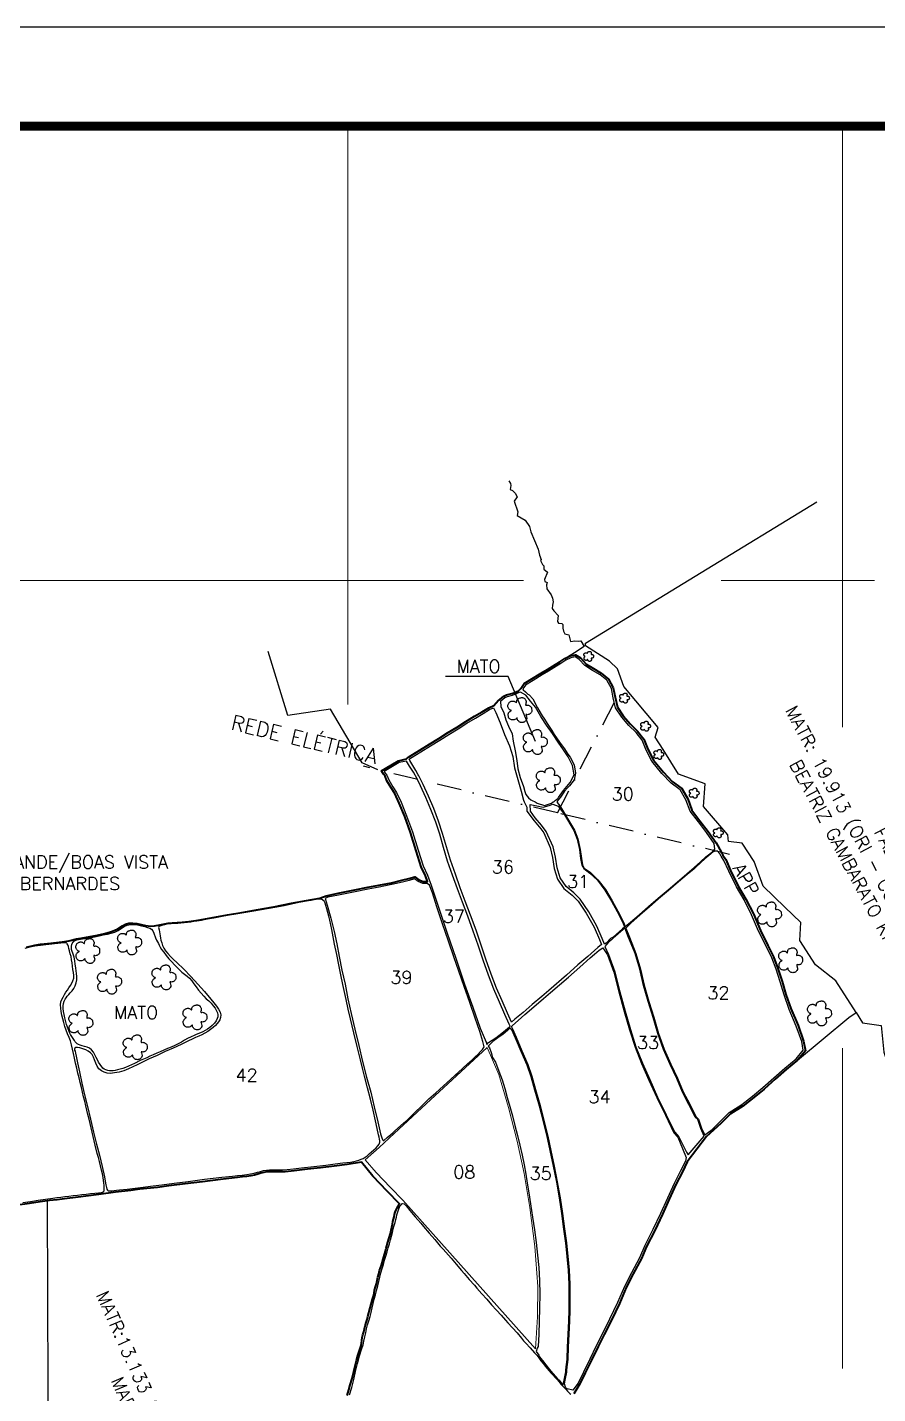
# Model space of a CAD drawing. Extents: x 732368 to 738308, y 7797517 to 7801717.
# Drawn here: x 735452 to 737171, y 7798957 to 7801717 of the extents above; entities that cross this region are included whole.
import ezdxf
from ezdxf.enums import TextEntityAlignment as Align

# ---------------------------------------------------------------- set-up
doc = ezdxf.new("R2010")
doc.units = 0
doc.header["$MEASUREMENT"] = 0
for name, pattern in [('CONTINUO', [0]), ('DASHDOT', [1, 0.5, -0.25, 0, -0.25]), ('LIN0', [0])]:
    doc.linetypes.add(name, pattern=pattern)
doc.layers.add('0114000120', color=1, linetype='Continuous', lineweight=40)
doc.layers.add('MALHA', color=253, linetype='Continuous', lineweight=13)
for name, color, linetype in [('0114000120008', 5, 'Continuous'), ('0114000120030', 5, 'Continuous'), ('0114000120031', 5, 'Continuous'), ('0114000120032', 5, 'Continuous'), ('0114000120033', 5, 'Continuous'), ('0114000120034', 5, 'Continuous'), ('0114000120035', 5, 'Continuous'), ('0114000120036', 5, 'Continuous'), ('0114000120037', 5, 'Continuous'), ('0114000120039', 5, 'Continuous'), ('0114000120041', 5, 'Continuous'), ('0114000120042', 5, 'Continuous'), ('0114000120043', 5, 'Continuous'), ('MARGEM', 7, 'CONTINUO'), ('MATO', 3, 'Continuous'), ('REDE_DE_LUZ', 6, 'DASHDOT'), ('TEXTO', 7, 'Continuous')]:
    doc.layers.add(name, color=color, linetype=linetype)
doc.styles.add('SIMPLEX', font='simplex', dxfattribs={"height": 0.2})

# ---------------------------------------------------------------- blocks, each defined once
blk = doc.blocks.new('mato')
at = {"layer": 'MATO', "color": 94, "linetype": 'CONTINUO'}
blk.add_lwpolyline([(734601.6, 7824194.7), (734600.8, 7824194.1), (734600, 7824193.3), (734599.1, 7824192.6), (734598, 7824192.3), (734596.9, 7824192.2), (734595.8, 7824192.2), (734594.9, 7824192.4), (734594.2, 7824192.7), (734593.5, 7824193.1), (734592.9, 7824193.6), (734592.3, 7824194.1), (734591.8, 7824194.7), (734591.5, 7824195.3), (734591.3, 7824195.9), (734591.2, 7824196.6), (734591, 7824197.5), (734591, 7824198.4), (734591, 7824199.3), (734591.2, 7824200), (734591.5, 7824200.5), (734591.9, 7824201), (734592.1, 7824201.5), (734592.4, 7824201.9), (734592.8, 7824202.3), (734594.2, 7824203.2), (734594.7, 7824203.6), (734594.5, 7824203.7), (734593.5, 7824204), (734593.1, 7824204.2), (734592.7, 7824204.5), (734592.3, 7824204.9), (734591.8, 7824205.6), (734591.3, 7824206.3), (734590.9, 7824207.1), (734590.7, 7824208), (734590.6, 7824208.8), (734590.7, 7824209.7), (734590.9, 7824210.7), (734591.3, 7824211.6), (734591.7, 7824212.4), (734592, 7824212.8), (734592.3, 7824213.1), (734592.7, 7824213.4), (734593.3, 7824213.8), (734593.9, 7824214.2), (734594.6, 7824214.5), (734595.3, 7824214.7), (734596, 7824214.8), (734596.6, 7824214.8), (734597.2, 7824214.8), (734597.8, 7824214.7), (734598.2, 7824214.6), (734598.7, 7824214.4), (734599.1, 7824214.3), (734599.5, 7824214), (734600, 7824213.4), (734600.5, 7824213), (734600.9, 7824212.8), (734601.1, 7824213.4), (734601.2, 7824214.2), (734601.3, 7824215.1), (734601.4, 7824215.5), (734601.5, 7824215.8), (734602, 7824216.5), (734602.3, 7824217), (734602.7, 7824217.4), (734603.2, 7824217.6), (734603.7, 7824217.8), (734604.3, 7824218), (734605.3, 7824218.4), (734605.8, 7824218.6), (734606.3, 7824218.7), (734606.9, 7824218.8), (734607.5, 7824218.8), (734608, 7824218.8), (734608.6, 7824218.7), (734609.1, 7824218.6), (734609.5, 7824218.4), (734610, 7824218.1), (734610.4, 7824217.9), (734610.7, 7824217.6), (734611, 7824217.2), (734611.3, 7824216.8), (734611.7, 7824216.3), (734611.9, 7824215.7), (734612.2, 7824215.1), (734612.4, 7824214.6), (734612.5, 7824214), (734612.5, 7824213.3), (734612.2, 7824212.1), (734611.9, 7824210.9), (734611.7, 7824210), (734612.4, 7824209.8), (734613.2, 7824209.9), (734614.1, 7824210), (734614.7, 7824209.9), (734615.4, 7824209.8), (734616, 7824209.5), (734616.6, 7824209.1), (734617.3, 7824208.6), (734617.8, 7824208.1), (734618.2, 7824207.9), (734618.6, 7824207.5), (734618.8, 7824207), (734619, 7824205.5), (734619.1, 7824203.9), (734619.1, 7824202.4), (734618.8, 7824201.5), (734618.4, 7824200.9), (734618, 7824200.3), (734617.5, 7824199.8), (734617, 7824199.3), (734616.5, 7824199), (734615.7, 7824198.7), (734614.9, 7824198.5), (734614.1, 7824198.3), (734613.3, 7824198.6), (734612.6, 7824198.7), (734612.1, 7824198.5), (734612.3, 7824197.3), (734613.2, 7824194.3), (734613.1, 7824193.5), (734613, 7824192.9), (734612.3, 7824191.8), (734611.9, 7824191.2), (734611.4, 7824190.7), (734611, 7824190.3), (734610.6, 7824189.9), (734610.1, 7824189.6), (734609.5, 7824189.4), (734608.8, 7824189.2), (734608.2, 7824189.2), (734607.5, 7824189.1), (734606.8, 7824189.2), (734605.7, 7824189.3), (734605.3, 7824189.5), (734604.8, 7824189.7), (734604.2, 7824190.1), (734603.7, 7824190.7), (734603.2, 7824191.3), (734602.7, 7824191.7), (734602.3, 7824192.2), (734602, 7824192.7), (734601.9, 7824194.3), (734601.7, 7824195)], dxfattribs=at)

msp = doc.modelspace()

# ---------------------------------------------------------------- linework, layer by layer
at = {"layer": '0114000120'}
for points in [[(735450.7, 7799859.2), (735467.4, 7799862.9), (735478.8, 7799864.8), (735494, 7799866.7), (735522.7, 7799869.5), (735536.2, 7799871.6), (735551.9, 7799876.1), (735564.7, 7799878.2), (735590.8, 7799882.7), (735606.3, 7799886.1), (735620.5, 7799889.7), (735627.7, 7799892.5), (735635.5, 7799896.3), (735644.5, 7799901.9), (735651, 7799905.4), (735657.7, 7799907.3), (735665.8, 7799907.8), (735674.1, 7799906.7), (735691.4, 7799903), (735701.8, 7799901.7), (735709.3, 7799902), (735720.3, 7799904.2), (735737.3, 7799907.3), (735745.5, 7799908.2), (735765.6, 7799909.7), (735778.7, 7799911), (735797.5, 7799913.8), (735831.1, 7799919.8), (735857, 7799924.5), (735886, 7799929.1), (735915.3, 7799934.5), (735950.6, 7799940.3), (735986.6, 7799947.6), (736016.8, 7799953.6), (736043.3, 7799958.2), (736056.1, 7799962.5), (736080.4, 7799968.1), (736114.1, 7799974.6), (736140.5, 7799980), (736163, 7799984.3), (736188.5, 7799989.3), (736209.4, 7799994.1), (736223.2, 7799997.9), (736235.8, 7800001.2), (736244, 7799995.2), (736252.7, 7799991.6), (736261.4, 7799991.5), (736257.4, 7800003.1), (736248.7, 7800021.6), (736238.4, 7800053.9), (736227.1, 7800090.5), (736215.1, 7800123.1), (736204.2, 7800150.2), (736194.9, 7800169.3), (736187.9, 7800181.1), (736179.2, 7800195.4), (736175.6, 7800204.5), (736172.1, 7800208.3), (736168.4, 7800215.3), (736202.5, 7800235.6), (736218.6, 7800239.7), (736220.8, 7800241.7), (736222.8, 7800243), (736228.4, 7800246.5), (736245.7, 7800257.3), (736264.9, 7800269.1), (736283.8, 7800280.5), (736301.9, 7800291.9), (736320.8, 7800303.8), (736338.7, 7800314.9), (736355.9, 7800325.4), (736371.5, 7800334.7), (736385, 7800342.9), (736395.4, 7800347.2), (736404.9, 7800358.2), (736407.6, 7800359.3), (736415.4, 7800366.1), (736420.7, 7800368.5), (736431.3, 7800371.4), (736435.7, 7800373.2), (736445, 7800377.1), (736449.5, 7800381.5), (736456.2, 7800391.5), (736472.3, 7800401.3), (736490.6, 7800412.7), (736503.4, 7800419.8), (736514.6, 7800427), (736528.4, 7800435.6), (736539, 7800442.5), (736549.3, 7800447.4), (736560.2, 7800449.9), (736570.1, 7800443.4), (736581.7, 7800431.1), (736596.8, 7800421.7), (736612.2, 7800412.5), (736626.9, 7800400.8), (736636.7, 7800382.9), (736640.4, 7800363.9), (736645, 7800344), (736656.8, 7800326.3), (736671.1, 7800309.9), (736685.7, 7800295.3), (736698.1, 7800279.1), (736706.7, 7800258.9), (736718.1, 7800237), (736737.8, 7800212.8), (736755.9, 7800193.6), (736775, 7800179.8), (736787, 7800158.5), (736795.3, 7800136), (736811.7, 7800114.6), (736828.5, 7800092.8), (736844.2, 7800069.7), (736855.1, 7800050), (736858.2, 7800044.9), (736863.8, 7800036), (736873.6, 7800014.2), (736889.1, 7799982.5), (736904.5, 7799956.3), (736919.7, 7799926.1), (736933.9, 7799892.7), (736948.9, 7799862.6), (736960.3, 7799839.2), (736969.3, 7799815.9), (736977.9, 7799790), (736985.5, 7799763.6), (736995.6, 7799734.8), (737010.2, 7799701.1), (737021.1, 7799669.2), (737024.9, 7799649.7), (737008.7, 7799630.6), (736986.1, 7799611.6), (736963.6, 7799592.2), (736941.6, 7799572.4), (736920.3, 7799555), (736898.6, 7799538.1), (736873.3, 7799522.1), (736854.1, 7799502.7), (736825.3, 7799476.4), (736786.2, 7799425.2), (736776.2, 7799405.3), (736763.2, 7799379.6), (736749.6, 7799350.2), (736735.9, 7799319.6), (736720.4, 7799286.9), (736703.9, 7799254.3), (736693.4, 7799229.9), (736677.1, 7799199.3), (736662.8, 7799171.7), (736649, 7799139.3), (736632.7, 7799105.5), (736618.1, 7799076.5), (736605.9, 7799052), (736592.8, 7799024.9), (736579.7, 7798998.9), (736569.1, 7798976.5), (736557.1, 7798956.6)], [(736099.1, 7798953.1), (736102, 7798964.8), (736105, 7798974.6), (736108.9, 7798987.7), (736112.3, 7799002), (736114.9, 7799013), (736117.7, 7799023.8), (736120.4, 7799034.1), (736123.8, 7799044.1), (736127, 7799054), (736127.7, 7799059.2), (736128.3, 7799064.6), (736129.4, 7799070.2), (736130.8, 7799076), (736132.3, 7799081.9), (736133.9, 7799088), (736135.5, 7799094.2), (736137.2, 7799100.5), (736139, 7799106.7), (736140.9, 7799112.8), (736150.3, 7799147.8), (736152.1, 7799153.7), (736153.1, 7799159.9), (736154.4, 7799166.2), (736156, 7799172.6), (736157.8, 7799179), (736159.5, 7799185.6), (736161, 7799192.4), (736162.7, 7799199.1), (736164.2, 7799205.5), (736168.3, 7799216.7), (736172.9, 7799233.1), (736176.1, 7799244.9), (736177.7, 7799251.1), (736181.2, 7799263.2), (736186.5, 7799280.8), (736187.9, 7799287), (736189.2, 7799293.2), (736190.4, 7799299.2), (736191.4, 7799304.8), (736193.7, 7799314.3), (736194.8, 7799318.9), (736196.1, 7799323.7), (736197.8, 7799328.3), (736200.1, 7799332.3), (736202.2, 7799335.8), (736204, 7799339), (736204.7, 7799340.6), (736180, 7799365.8), (736151, 7799396.5), (736127.5, 7799424.7), (736098.6, 7799420), (736072.4, 7799416.5), (736044.8, 7799413.4), (736018.7, 7799410.2), (735991.9, 7799407.4), (735973.8, 7799405.2), (735966.9, 7799405.3), (735959.5, 7799405.1), (735947.9, 7799405.3), (735942, 7799405.4), (735936.3, 7799404.9), (735930.7, 7799403.9), (735924.7, 7799402.3), (735918.4, 7799400.5), (735911.6, 7799398.7), (735904.5, 7799397.3), (735896.4, 7799396), (735887.5, 7799394.8), (735877.2, 7799393.7), (735842.6, 7799389.7), (735806.6, 7799385.2), (735771.5, 7799380.9), (735738.8, 7799376.6), (735715.5, 7799373.7), (735679.6, 7799369.9), (735661.6, 7799367.5), (735630.5, 7799363.9), (735597.1, 7799359.3), (735549.9, 7799353.6), (735533.1, 7799351.2), (735513.1, 7799348.9), (735497, 7799347.3), (735478.4, 7799344.2), (735456.7, 7799341.1), (735432.9, 7799338.1)]]:
    msp.add_lwpolyline(points, dxfattribs=at)
at = {"layer": '0114000120008', "lineweight": 0}
msp.add_lwpolyline([(736381.5, 7799656.6), (736405.2, 7799601.7), (736425, 7799535.2), (736442.6, 7799467.1), (736456.6, 7799401.7), (736467.7, 7799333.4), (736478.3, 7799254.3), (736484.3, 7799173.6), (736483.8, 7799112.1), (736479.6, 7799047.3), (736211.6, 7799347.7), (736211.6, 7799347.7), (736186.5, 7799373.3), (736157.6, 7799403.9), (736135.1, 7799429.4), (736163.6, 7799454), (736194.1, 7799482.5), (736268, 7799551.6), (736363.3, 7799639.7)], close=True, dxfattribs=at)
at = {"layer": '0114000120030'}
msp.add_lwpolyline([(736660.8, 7799900.6), (736671.5, 7799909.4), (736689, 7799924.6), (736707.9, 7799941.3), (736727.1, 7799957.7), (736747.4, 7799975), (736785.1, 7800007), (736800.2, 7800020), (736812.6, 7800031.6), (736823.8, 7800041.5), (736837.5, 7800052.6), (736841.8, 7800057.1), (736840.3, 7800068.2), (736825.3, 7800090.5), (736808.5, 7800112.2), (736791.7, 7800134.1), (736783.4, 7800156.9), (736772, 7800177.1), (736753.3, 7800190.6), (736734.8, 7800210.1), (736714.7, 7800234.8), (736703.1, 7800257.2), (736694.7, 7800277.1), (736682.7, 7800292.6), (736668.2, 7800307.2), (736653.6, 7800323.9), (736641.2, 7800342.4), (736636.4, 7800363.1), (736632.9, 7800381.6), (736623.8, 7800398.2), (736609.9, 7800409.2), (736594.7, 7800418.3), (736579.2, 7800428), (736567.6, 7800440.3), (736559.4, 7800445.6), (736550.6, 7800443.6), (736541, 7800439), (736530.5, 7800432.2), (736516.8, 7800423.6), (736505.4, 7800416.4), (736492.6, 7800409.2), (736474.4, 7800397.9), (736459.1, 7800388.5), (736454, 7800381), (736454.8, 7800379.1), (736459.4, 7800374.7), (736463.6, 7800370.2), (736466.7, 7800368.9), (736473.9, 7800360.7), (736483.8, 7800342.5), (736493.1, 7800326.2), (736496.1, 7800321.7), (736504.2, 7800309.1), (736512.2, 7800296.9), (736517.3, 7800289), (736528, 7800273.5), (736537.8, 7800259.8), (736545.1, 7800249.2), (736549.5, 7800242.8), (736557.5, 7800227.2), (736560.4, 7800210.3), (736557.6, 7800197.4), (736548.2, 7800185.1), (736543.9, 7800180.9), (736537.7, 7800174), (736531.3, 7800163.8), (736529.8, 7800162.3), (736523.1, 7800154.3), (736523.5, 7800151.3), (736528.7, 7800144.3), (736532.3, 7800138.9), (736558.3, 7800095.7), (736565.2, 7800077.8), (736569.8, 7800056.4), (736572.2, 7800038.2), (736574.7, 7800025.2), (736578.1, 7800018.8), (736590.4, 7800009.8), (736605.7, 7799995.4), (736620.7, 7799975.4), (736634.6, 7799952.6), (736645.6, 7799932), (736657.1, 7799909.7)], close=True, dxfattribs=at)
at = {"layer": '0114000120031'}
msp.add_lwpolyline([(736659.5, 7799899.5), (736655.2, 7799896), (736636.2, 7799879.5), (736630.7, 7799876.8), (736621.9, 7799867.4), (736618.9, 7799864.8), (736614.3, 7799876.6), (736603.3, 7799901.8), (736587.2, 7799930.7), (736570, 7799956), (736557.2, 7799968.5), (736541.3, 7799981.8), (736529.1, 7799999.1), (736523.1, 7800019.2), (736519.8, 7800041.1), (736514.9, 7800062), (736501.3, 7800092.8), (736491.8, 7800105.7), (736479, 7800120.1), (736469.1, 7800133.6), (736468.7, 7800147.5), (736482.3, 7800144.5), (736495, 7800141.9), (736506.8, 7800145), (736514.4, 7800147.8), (736525.3, 7800143.9), (736535.8, 7800129.9), (736556.8, 7800095), (736563.7, 7800077.3), (736568.2, 7800056.1), (736570.6, 7800037.9), (736573.1, 7800024.6), (736576.8, 7800017.7), (736589.4, 7800008.5), (736604.5, 7799994.3), (736619.3, 7799974.5), (736633.2, 7799951.8), (736644.2, 7799931.3), (736655.6, 7799909.1), (736659.5, 7799899.5)], close=True, dxfattribs=at)
at = {"layer": '0114000120032'}
msp.add_lwpolyline([(736800.3, 7800017.5), (736786.2, 7800005.7), (736768.6, 7799990.8), (736748.5, 7799973.7), (736728.2, 7799956.5), (736709, 7799940.1), (736690.1, 7799923.4), (736672.5, 7799908.1), (736662, 7799897.5), (736669.1, 7799879.5), (736682.1, 7799846.5), (736691.6, 7799814.9), (736699.2, 7799782.2), (736708.5, 7799749.5), (736718.4, 7799717.4), (736728.2, 7799684.9), (736739.5, 7799653), (736753, 7799622.8), (736766.3, 7799594.2), (736777.9, 7799567.1), (736791, 7799542), (736803.6, 7799516.9), (736809, 7799511.8), (736815.1, 7799493.4), (736821.3, 7799479.6), (736836.2, 7799490.4), (736851.2, 7799505.5), (736870.8, 7799525.2), (736896.3, 7799541.4), (736917.9, 7799558.1), (736938.9, 7799575.4), (736961, 7799595.2), (736983.5, 7799614.7), (737005.9, 7799633.5), (737020.6, 7799650.8), (737017.3, 7799668.2), (737006.5, 7799699.6), (736991.9, 7799733.3), (736981.7, 7799762.4), (736974.1, 7799788.9), (736965.6, 7799814.6), (736956.7, 7799837.6), (736945.3, 7799860.8), (736930.3, 7799891.1), (736916.1, 7799924.4), (736900.9, 7799954.4), (736885.5, 7799980.7), (736870, 7800012.5), (736860.2, 7800034.1), (736854.8, 7800042.8), (736851.8, 7800047.7), (736846.8, 7800053.8), (736838.6, 7800051.7), (736829.6, 7800044.4), (736821.8, 7800037.8), (736812.8, 7800029.6), (736803.6, 7800020.8), (736800.3, 7800017.5)], close=True, dxfattribs=at)
at = {"layer": '0114000120033'}
msp.add_lwpolyline([(736627, 7799844.5), (736639.7, 7799809.1), (736649.6, 7799769.1), (736660.3, 7799729.5), (736671.2, 7799692.7), (736682.3, 7799658), (736695.6, 7799624.8), (736710.5, 7799591.4), (736726.3, 7799556.3), (736743.6, 7799520.5), (736761, 7799485.2), (736768.8, 7799476.1), (736778.3, 7799456.7), (736784.7, 7799445), (736788, 7799439.7), (736820.6, 7799477.1), (736813.5, 7799492.8), (736807.6, 7799510.9), (736802.3, 7799515.9), (736789.6, 7799541.2), (736776.4, 7799566.4), (736764.7, 7799593.5), (736751.5, 7799622.1), (736738, 7799652.4), (736726.6, 7799684.4), (736716.9, 7799716.9), (736706.9, 7799749.1), (736697.6, 7799781.8), (736690, 7799814.5), (736680.6, 7799846), (736667.6, 7799878.9), (736660.1, 7799897.9), (736656.3, 7799894.7), (736636.2, 7799877.2), (736632.8, 7799874), (736627.1, 7799869), (736622.8, 7799864.7), (736619.6, 7799860.1)], close=True, dxfattribs=at)
at = {"layer": '0114000120034'}
msp.add_lwpolyline([(736776.5, 7799452), (736784.1, 7799434.2), (736782.4, 7799426.6), (736772.7, 7799407.1), (736759.6, 7799381.4), (736746, 7799351.8), (736732.3, 7799321.2), (736716.8, 7799288.7), (736700.3, 7799256), (736689.8, 7799231.6), (736673.6, 7799201.1), (736659.2, 7799173.4), (736645.4, 7799140.9), (736629.1, 7799107.3), (736614.6, 7799078.3), (736602.3, 7799053.8), (736589.2, 7799026.7), (736576.1, 7799000.6), (736565.7, 7798978.5), (736555.2, 7798963.8), (736543.5, 7798966.4), (736542.4, 7798967.4), (736539.9, 7798970), (736538.1, 7798977.1), (736540.2, 7798987.5), (736542.5, 7799000.6), (736542.7, 7799004.2), (736543.4, 7799010.1), (736543.7, 7799011.1), (736544.7, 7799020.5), (736545.2, 7799027), (736546.1, 7799050.8), (736547.5, 7799077), (736549, 7799103.4), (736549.4, 7799125.8), (736549.5, 7799151.1), (736549.5, 7799178.3), (736548, 7799206.7), (736545.2, 7799234.5), (736542.6, 7799261.5), (736538.8, 7799289.8), (736534.7, 7799321.2), (736529.7, 7799352.7), (736524.2, 7799384.7), (736518, 7799416.9), (736511.1, 7799448.5), (736504.8, 7799477.2), (736497.7, 7799507), (736489.7, 7799538.3), (736480.2, 7799570.6), (736472.9, 7799597.7), (736464.4, 7799621.4), (736452.4, 7799649.2), (736440.7, 7799676.2), (736433.4, 7799693.1), (736430.9, 7799698.6), (736431.6, 7799699.3), (736433, 7799700.8), (736444.4, 7799711.1), (736457.9, 7799723), (736476.2, 7799738.6), (736495.9, 7799755.5), (736509.8, 7799767.5), (736545.9, 7799798.4), (736568.8, 7799818.9), (736590.2, 7799837.3), (736598.5, 7799844.8), (736608.1, 7799853.1), (736615.4, 7799857.8), (736625.1, 7799843.8), (736637.8, 7799808.5), (736647.7, 7799768.6), (736658.3, 7799729), (736669.3, 7799692.1), (736680.5, 7799657.3), (736693.8, 7799624), (736708.7, 7799590.6), (736724.5, 7799555.4), (736741.8, 7799519.6), (736759.3, 7799484.1), (736767.2, 7799475)], close=True, dxfattribs=at)
at = {"layer": '0114000120035'}
msp.add_lwpolyline([(736431.6, 7799692.3), (736428.3, 7799696.1), (736422.6, 7799691), (736413.9, 7799683.1), (736403.3, 7799676), (736393.1, 7799668.6), (736386.9, 7799662.5), (736384.1, 7799659.3), (736386.8, 7799655.6), (736389.7, 7799646.5), (736392.6, 7799636), (736398.5, 7799626.8), (736405.3, 7799608.2), (736412.2, 7799590.8), (736417.5, 7799573.3), (736422.5, 7799555.6), (736427.3, 7799537.3), (736432.9, 7799518.1), (736438, 7799498.6), (736443, 7799478.7), (736447.7, 7799458.8), (736452.3, 7799439.1), (736456.4, 7799419), (736460.1, 7799400.3), (736462.8, 7799382.3), (736465.7, 7799363), (736469.6, 7799340.4), (736473.6, 7799313.6), (736477.1, 7799287.7), (736480.6, 7799262.1), (736483.6, 7799237.1), (736486, 7799211.6), (736487.6, 7799185.4), (736488.1, 7799158.1), (736487.7, 7799129.7), (736487.1, 7799103.4), (736486.3, 7799077), (736484.7, 7799052.1), (736483, 7799049.1), (736481.1, 7799041.9), (736485.9, 7799034.5), (736487.7, 7799031.2), (736496.4, 7799020.3), (736497.3, 7799018.8), (736510.7, 7799002.6), (736523.8, 7798987.2), (736527.3, 7798984), (736532.8, 7798976.8), (736535.6, 7798973.9), (736536.3, 7798978.1), (736538.3, 7798987.8), (736540.5, 7799000.8), (736540.7, 7799004.4), (736541.5, 7799010.5), (736541.7, 7799011.4), (736542.7, 7799020.7), (736543.2, 7799027.2), (736544.1, 7799050.9), (736545.5, 7799077.1), (736547, 7799103.4), (736547.4, 7799125.8), (736547.6, 7799151.1), (736547.5, 7799178.3), (736546.1, 7799206.5), (736543.2, 7799234.3), (736540.7, 7799261.3), (736536.8, 7799289.5), (736532.8, 7799320.9), (736527.8, 7799352.4), (736522.3, 7799384.3), (736516.1, 7799416.5), (736509.1, 7799448.1), (736502.9, 7799476.8), (736495.8, 7799506.5), (736487.8, 7799537.8), (736478.3, 7799570), (736471, 7799597.1), (736462.6, 7799620.7), (736450.6, 7799648.5), (736438.9, 7799675.4)], close=True, dxfattribs=at)
at = {"layer": '0114000120036'}
msp.add_lwpolyline([(736509.2, 7800060.3), (736513.9, 7800040), (736517.2, 7800017.9), (736523.6, 7799996.5), (736536.9, 7799977.7), (736553.2, 7799964.1), (736565.4, 7799952.2), (736582.1, 7799927.5), (736598, 7799899.2), (736608.7, 7799874.3), (736612.6, 7799864.6), (736605.3, 7799858.2), (736585.3, 7799840.3), (736565.1, 7799823.2), (736542.2, 7799802.6), (736506.1, 7799771.8), (736492.3, 7799759.7), (736472.6, 7799742.9), (736454.2, 7799727.3), (736437.4, 7799713.5), (736431.1, 7799707.8), (736423.1, 7799725.8), (736411.8, 7799750.3), (736400.5, 7799776.3), (736389.9, 7799804.8), (736379.3, 7799835.1), (736368.9, 7799865), (736359.2, 7799893.2), (736348.3, 7799923.6), (736337.4, 7799952.1), (736327.5, 7799978.8), (736317.5, 7800006.8), (736307.5, 7800034.7), (736299.3, 7800062), (736291.8, 7800088.8), (736283.5, 7800113.3), (736273.8, 7800139.5), (736263.2, 7800164), (736252.6, 7800187.5), (736243.6, 7800205.3), (736242.6, 7800207.2), (736237.5, 7800215.7), (736231.5, 7800226.2), (736225.4, 7800236.4), (736223.8, 7800238.9), (736224.9, 7800239.6), (736230.5, 7800243.1), (736247.8, 7800253.9), (736267, 7800265.7), (736285.9, 7800277.1), (736304, 7800288.5), (736322.9, 7800300.4), (736340.8, 7800311.5), (736358, 7800322), (736373.5, 7800331.3), (736386.8, 7800339.3), (736394.3, 7800342.4), (736399.2, 7800333.2), (736407.9, 7800312.5), (736417, 7800289), (736426.8, 7800265.8), (736433.5, 7800244.1), (736437.3, 7800221.5), (736443.5, 7800197.7), (736450.5, 7800174), (736455.2, 7800156.2), (736456.3, 7800152.4), (736461.7, 7800141.6), (736462.2, 7800133.5), (736476.6, 7800114.1), (736490.2, 7800097.8), (736496.1, 7800089.8)], close=True, dxfattribs=at)
at = {"layer": '0114000120037'}
msp.add_lwpolyline([(736428.3, 7799699.7), (736426.4, 7799703.7), (736417.6, 7799723.3), (736406.4, 7799747.9), (736394.9, 7799774.1), (736384.2, 7799802.8), (736373.7, 7799833.1), (736363.3, 7799863.1), (736353.6, 7799891.3), (736342.7, 7799921.6), (736331.8, 7799950), (736321.9, 7799976.7), (736311.9, 7800004.8), (736301.8, 7800032.8), (736293.6, 7800060.4), (736286.1, 7800087.1), (736277.9, 7800111.3), (736268.2, 7800137.3), (736257.7, 7800161.6), (736247.2, 7800185), (736240.3, 7800199.3), (736232.6, 7800212.4), (736224.9, 7800224.5), (736218.6, 7800234.8), (736204, 7800231.8), (736173.7, 7800213.8), (736175.4, 7800210.6), (736179.1, 7800206.6), (736182.8, 7800197.1), (736191.3, 7800183.1), (736198.5, 7800171.2), (736207.9, 7800151.8), (736218.8, 7800124.5), (736230.9, 7800091.8), (736242.2, 7800055.1), (736252.4, 7800023.1), (736261.1, 7800004.6), (736268.5, 7799984.5), (736275.5, 7799964.3), (736285.1, 7799933.5), (736300.7, 7799887.4), (736318.7, 7799837), (736336.2, 7799784.5), (736352.7, 7799737.6), (736367.9, 7799695.6), (736379.4, 7799667.3), (736381.3, 7799662.7), (736384.2, 7799666.5), (736399.2, 7799676), (736415, 7799687.9), (736426.7, 7799698.2), (736428.3, 7799699.7)], close=True, dxfattribs=at)
at = {"layer": '0114000120039'}
msp.add_lwpolyline([(736054.1, 7799957.6), (736058.3, 7799944), (736066, 7799917.6), (736072.4, 7799890.8), (736078.1, 7799866), (736082.9, 7799840), (736088.2, 7799812.8), (736094.5, 7799784.2), (736100, 7799754.9), (736106.6, 7799725), (736114.2, 7799693.7), (736122.3, 7799660.1), (736130.1, 7799627.8), (736138.2, 7799596.5), (736146.5, 7799566.1), (736153.7, 7799536.7), (736160.8, 7799506.2), (736166.4, 7799481.6), (736168.7, 7799473.7), (736170, 7799470.5), (736171.1, 7799469.3), (736171.8, 7799468.4), (736173.1, 7799468.2), (736179.9, 7799474.2), (736191.4, 7799484.2), (736194.9, 7799487.9), (736212.5, 7799503.5), (736219.8, 7799509.8), (736232.7, 7799522.4), (736251.5, 7799540.6), (736264.1, 7799552.5), (736277.9, 7799565), (736285.2, 7799571.2), (736293.2, 7799579), (736307.5, 7799591.4), (736318, 7799600.9), (736323.1, 7799605.7), (736341.7, 7799623.1), (736350.5, 7799631), (736358.8, 7799638.8), (736361.3, 7799640.8), (736369.5, 7799649.3), (736372.2, 7799652.5), (736375.4, 7799658), (736373.1, 7799668.4), (736366.9, 7799688.6), (736357.6, 7799715.7), (736346.7, 7799747.1), (736335.4, 7799779.6), (736324.7, 7799810.5), (736314.4, 7799839.7), (736303.5, 7799871.4), (736291.2, 7799906.1), (736280.2, 7799940.2), (736271.4, 7799968.6), (736265.3, 7799984.6), (736260.3, 7799987.5), (736251.9, 7799987.6), (736242, 7799991.7), (736234.9, 7799996.8), (736224.3, 7799994), (736210.4, 7799990.2), (736189.4, 7799985.4), (736163.8, 7799980.4), (736141.3, 7799976.1), (736114.9, 7799970.7), (736081.2, 7799964.2), (736059.7, 7799959.9)], close=True, dxfattribs=at)
at = {"layer": '0114000120041'}
for points in [[(736128.5, 7799048.2), (736130.9, 7799055.5), (736132.7, 7799063.3), (736134.5, 7799071.5), (736136.3, 7799079.7), (736138.2, 7799087.8), (736140.2, 7799095.9), (736142.5, 7799104.1), (736145, 7799112.6), (736147.3, 7799121.2), (736149.2, 7799130.1), (736151.2, 7799139.1), (736153.5, 7799148), (736156, 7799156.9), (736158.3, 7799165.7), (736160.5, 7799174.6), (736162.5, 7799183.4), (736164.8, 7799192.2), (736167.1, 7799201), (736169.6, 7799209.7), (736172.1, 7799218.2), (736174.6, 7799226.7), (736177, 7799235), (736179.4, 7799243.3), (736181.8, 7799251.6), (736184.1, 7799259.8), (736186.3, 7799267.7), (736188.3, 7799275.3), (736190.2, 7799282.7), (736192.1, 7799289.7), (736194.1, 7799296.5), (736195.6, 7799302.9), (736197.1, 7799308.6), (736198.2, 7799313.6), (736199.3, 7799318), (736200.3, 7799322.2), (736201.6, 7799326.5), (736203.2, 7799330.4), (736204.7, 7799333.8), (736206, 7799336.5), (736207.7, 7799338.6), (736209.5, 7799340.2), (736211.6, 7799341.4), (736214, 7799340.8), (736217.9, 7799336.4), (736225.7, 7799326.7), (736236, 7799314.3), (736247.6, 7799301.6), (736253.4, 7799295), (736264.8, 7799281.5), (736276.1, 7799268.2), (736287.1, 7799255.3), (736292.6, 7799249), (736298.1, 7799243), (736308.8, 7799231), (736319.3, 7799218.7), (736329.7, 7799205.8), (736335.1, 7799199.5), (736345.7, 7799187.5), (736355.9, 7799176.1), (736360.9, 7799170.2), (736371.2, 7799158.7), (736381.1, 7799147.6), (736390.7, 7799136.7), (736400.3, 7799125.9), (736409.8, 7799115.5), (736419, 7799105.3), (736423.7, 7799100.2), (736432.9, 7799089.9), (736442.1, 7799079.7), (736451, 7799069.2), (736455.4, 7799064), (736460, 7799059), (736468.7, 7799049.4), (736477.5, 7799039.6), (736481.9, 7799034.6), (736486.2, 7799029.3), (736490.4, 7799023.6), (736494.6, 7799018), (736498.9, 7799012.5), (736503.3, 7799007.5), (736511.4, 7798998.6), (736515.3, 7798994.3), (736519.2, 7798989.8), (736523.2, 7798985.3), (736527.2, 7798980.7), (736530.9, 7798976.3), (736534.3, 7798972.5), (736537.6, 7798969.2), (736541.1, 7798965.6), (736544.4, 7798962.3), (736547.1, 7798959.4), (736549.1, 7798957.2), (736550.6, 7798955.8)], [(736103.3, 7798954.8), (736108.2, 7798969.7), (736112.3, 7798985.4), (736116, 7799001.8), (736119.8, 7799017.9), (736124, 7799033.3), (736128.5, 7799048.2)]]:
    msp.add_lwpolyline(points, dxfattribs=at)
at = {"layer": '0114000120042'}
msp.add_lwpolyline([(735654.2, 7799370.4), (735681.3, 7799373.8), (735706.5, 7799376.6), (735724.1, 7799379), (735749, 7799382), (735777.5, 7799385.6), (735810.5, 7799390.1), (735845.6, 7799394.2), (735866.8, 7799396.5), (735877, 7799397.7), (735886.7, 7799398.7), (735895.8, 7799399.8), (735903.8, 7799401.1), (735910.7, 7799402.5), (735917.4, 7799404.3), (735923.7, 7799406.1), (735929.9, 7799407.7), (735935.8, 7799408.8), (735941.9, 7799409.3), (735948, 7799409.2), (735959.4, 7799409.1), (735968.3, 7799409.5), (735977.4, 7799410), (735990.5, 7799411.3), (736006.5, 7799413.2), (736031.8, 7799416.1), (736056, 7799418.6), (736074.7, 7799421.3), (736090.1, 7799423), (736105.3, 7799425), (736112.1, 7799425.9), (736117.8, 7799427.3), (736122.7, 7799428.8), (736127.2, 7799430.4), (736131.1, 7799432.3), (736135, 7799434.7), (736139, 7799437.8), (736143.3, 7799441.5), (736147.8, 7799445.6), (736152.7, 7799449.8), (736157.3, 7799453.8), (736161, 7799457.6), (736163.6, 7799461.3), (736164.8, 7799464.8), (736164.8, 7799467.7), (736164.5, 7799471), (736163.5, 7799474.9), (736162.3, 7799479.9), (736159.4, 7799493), (736156.1, 7799508), (736151.5, 7799529.9), (736146.1, 7799552), (736140.2, 7799574.9), (736133.9, 7799598.5), (736129.5, 7799614.6), (736125.5, 7799631.6), (736119, 7799658.2), (736112.3, 7799685.7), (736105.9, 7799714.3), (736101.1, 7799733.8), (736096.8, 7799753.6), (736090, 7799783.4), (736085.9, 7799803), (736082, 7799823.3), (736077.8, 7799844.2), (736073.5, 7799865), (736067.6, 7799894.7), (736063.7, 7799913.3), (736061.8, 7799921.6), (736059.6, 7799929.4), (736057.6, 7799936.5), (736055.8, 7799943), (736054.2, 7799948.2), (736052.3, 7799951.9), (736050, 7799954.3), (736046.9, 7799955.7), (736043.7, 7799956), (736040.1, 7799955.8), (736036.1, 7799955.2), (736031.6, 7799954.5), (736026.4, 7799953.6), (736020.6, 7799952.7), (736007.5, 7799950.3), (735986.1, 7799945.8), (735971.3, 7799942.7), (735956.4, 7799939.7), (735941.4, 7799937), (735926, 7799934.6), (735910.1, 7799932.1), (735894.2, 7799929.1), (735878, 7799926.3), (735852.8, 7799922.5), (735829.2, 7799917.8), (735816.2, 7799915.3), (735804.5, 7799913.2), (735794.8, 7799911.6), (735788.9, 7799910.6), (735782.6, 7799909.8), (735776.1, 7799908.9), (735769.3, 7799908.1), (735762.6, 7799907.5), (735756.9, 7799907.1), (735743.4, 7799906.2), (735739.4, 7799906), (735734.7, 7799905.3), (735729.5, 7799904.2), (735724.6, 7799903), (735720.6, 7799901.8), (735718, 7799900.2), (735717.7, 7799898.5), (735718.6, 7799894), (735720.1, 7799886.2), (735720.8, 7799881.9), (735721.6, 7799877.5), (735722.5, 7799873.2), (735724, 7799867.8), (735725.7, 7799862.3), (735728.1, 7799856.7), (735731.5, 7799851.5), (735736.2, 7799846), (735741.7, 7799840.1), (735747.7, 7799834.2), (735754.3, 7799828), (735768.7, 7799814.4), (735783.1, 7799799.6), (735797.1, 7799784.6), (735810.6, 7799769.4), (735823.5, 7799754.1), (735829.5, 7799746.9), (735834.8, 7799740.1), (735839, 7799733.8), (735841.9, 7799727.8), (735843.3, 7799722.2), (735843, 7799716.9), (735841.3, 7799712.3), (735838.9, 7799708.4), (735836.1, 7799704.6), (735832.5, 7799700.7), (735828, 7799696.5), (735822.9, 7799692.4), (735817.4, 7799688.6), (735811.5, 7799685.2), (735805.4, 7799682.1), (735799, 7799679.2), (735792.3, 7799676.3), (735785.4, 7799673.4), (735778.4, 7799670), (735771.2, 7799666.4), (735763.7, 7799662.6), (735747.5, 7799655.3), (735731.2, 7799648), (735714.9, 7799640.3), (735698.5, 7799633.2), (735682.4, 7799625.5), (735674.3, 7799621.4), (735665.9, 7799617.1), (735657, 7799613), (735647.8, 7799609.5), (735638.1, 7799606.7), (735628.9, 7799604.9), (735620.7, 7799604.1), (735613.7, 7799604.5), (735607.6, 7799606.3), (735602.2, 7799609.2), (735597.2, 7799613.4), (735593.4, 7799618.8), (735590.7, 7799625), (735588.5, 7799631.3), (735586.3, 7799637.1), (735583.5, 7799641.9), (735580, 7799645.5), (735575.6, 7799648.9), (735570.4, 7799651.6), (735564.5, 7799653.8), (735558.5, 7799655.5), (735553.8, 7799656.5), (735550.5, 7799656.5), (735548.8, 7799655.2), (735548, 7799653.2), (735548.1, 7799651), (735548.9, 7799648.6), (735549.7, 7799644.7), (735550.9, 7799639.1), (735554, 7799625.3), (735557.9, 7799607.2), (735562.9, 7799584.3), (735568.3, 7799560.9), (735574, 7799537.1), (735580.2, 7799511.6), (735586.5, 7799485.6), (735592.5, 7799461.1), (735598.2, 7799438.8), (735603.9, 7799416.2), (735608.4, 7799395.2), (735610.1, 7799386.4), (735611.4, 7799379), (735612.3, 7799373.4), (735613.1, 7799369.9), (735614.2, 7799368), (735615.8, 7799366.9), (735617.8, 7799366.5), (735620.1, 7799366.5), (735623.7, 7799366.9), (735628, 7799367.4), (735633, 7799368.2), (735639, 7799368.8), (735654.2, 7799370.4)], dxfattribs=at)
at = {"layer": '0114000120043'}
msp.add_lwpolyline([(735443.1, 7799343.2), (735459.1, 7799345.4), (735474.6, 7799347.7), (735489.5, 7799349.8), (735504, 7799352), (735511.9, 7799353), (735519.9, 7799354.1), (735528.1, 7799355.2), (735536.5, 7799356.1), (735545.1, 7799357.1), (735553.9, 7799358.2), (735562.6, 7799359.2), (735571.3, 7799360.3), (735580.1, 7799361.4), (735588.6, 7799362.3), (735596, 7799363), (735601.5, 7799363.7), (735604.6, 7799364.3), (735606.6, 7799365.2), (735607.6, 7799366.7), (735607.9, 7799368.5), (735608, 7799370.6), (735607.9, 7799373.5), (735607.8, 7799377.6), (735607.4, 7799382.6), (735606.6, 7799387.8), (735605.5, 7799393.8), (735604.2, 7799400.8), (735602.4, 7799408.8), (735600.5, 7799417.3), (735598.4, 7799425.8), (735596.2, 7799434), (735593.9, 7799442.2), (735589.7, 7799458.8), (735585.5, 7799476.3), (735581.5, 7799493.9), (735579.4, 7799502.9), (735577.2, 7799511.8), (735574.9, 7799520.7), (735572.7, 7799529.7), (735570.5, 7799538.6), (735568.4, 7799547.7), (735566.3, 7799557), (735564.2, 7799566.3), (735561.9, 7799575.7), (735559.6, 7799585.3), (735557.3, 7799595), (735554.9, 7799604.8), (735552.4, 7799614.7), (735550.1, 7799624.7), (735547.9, 7799634.6), (735545.8, 7799644.2), (735543.8, 7799653.1), (735541.7, 7799661.5), (735539.7, 7799669.5), (735536.8, 7799676.7), (735533.7, 7799683.9), (735531, 7799691.4), (735528.5, 7799699), (735526.3, 7799706.6), (735524.3, 7799714.2), (735522.2, 7799721.7), (735520.7, 7799729), (735520, 7799736), (735519.7, 7799742.7), (735520.5, 7799748.4), (735522.3, 7799753.4), (735524.6, 7799758.3), (735527.4, 7799763.2), (735530.5, 7799767.9), (735533.5, 7799772.4), (735536.5, 7799777), (735539.5, 7799781.6), (735542.3, 7799786.3), (735544.8, 7799791.2), (735546.2, 7799796.4), (735546.2, 7799802), (735545.6, 7799807.9), (735544.8, 7799814.2), (735544.1, 7799820.7), (735543.2, 7799827.3), (735542.1, 7799833.7), (735540.9, 7799840), (735539.4, 7799845.9), (735537.9, 7799851.3), (735536.6, 7799856.2), (735535.4, 7799860.4), (735534.4, 7799863.6), (735533.2, 7799866), (735532.3, 7799867), (735529.3, 7799867.5), (735524.9, 7799867.5), (735520, 7799867), (735513.9, 7799866.4), (735507.6, 7799865.7), (735501.7, 7799865.2), (735495.8, 7799864.6), (735490, 7799863.9), (735484.4, 7799863.2), (735479.1, 7799862.4), (735467.7, 7799860.8), (735454.7, 7799858.2), (735447.8, 7799856.6)], dxfattribs=at)
at = {"layer": 'MALHA'}
for points in [[(736100, 7800349.3), (736100, 7801517.4)], [(737100, 7800303.3), (737100, 7801517.4)], [(732568.3, 7800600), (736455, 7800600)], [(736854.6, 7800600), (737164.2, 7800600)], [(737100, 7799007.6), (737100, 7799655)]]:
    msp.add_lwpolyline(points, dxfattribs=at)
at = {"layer": 'MARGEM', "color": 174, "linetype": 'LIN0', "flags": 128}
msp.add_lwpolyline([(738308.3, 7801717.4), (732368.3, 7801717.4), (732368.3, 7797517.4), (738308.3, 7797517.4)], close=True, dxfattribs=at)
at = {"layer": 'MARGEM', "color": 174, "linetype": 'LIN0', "const_width": 18.2, "flags": 128}
msp.add_lwpolyline([(738108.3, 7801517.4), (732568.3, 7801517.4), (732568.3, 7797717.4), (738108.3, 7797717.4)], close=True, dxfattribs=at)
at = {"layer": 'MATO'}
msp.add_lwpolyline([(736432.6, 7800367.6), (736422, 7800364.7), (736417.6, 7800362.7), (736409.7, 7800355.9), (736409, 7800355.6), (736409.4, 7800345.5), (736415.4, 7800332.8), (736419.3, 7800318.6), (736425.1, 7800305.4), (736432.6, 7800289.8), (736434.5, 7800274.9), (736438.3, 7800255.7), (736442, 7800236.3), (736443.7, 7800219.3), (736448.4, 7800201.8), (736455, 7800183.6), (736458.2, 7800173.2), (736459, 7800169.2), (736460.2, 7800167.6), (736465.2, 7800160.5), (736470.1, 7800156.9), (736472.5, 7800155.6), (736478.6, 7800152.4), (736482.9, 7800149.9), (736497.4, 7800145.3), (736511.9, 7800150.2), (736515.2, 7800152.4), (736517.3, 7800153.5), (736519.8, 7800156), (736521.6, 7800157.1), (736524.9, 7800160.3), (736525.8, 7800161.5), (736535.9, 7800175.3), (736549.4, 7800191.4), (736557.8, 7800207.5), (736554, 7800225.8), (736545.3, 7800243.6), (736535.8, 7800257.9), (736525.4, 7800272.9), (736514.1, 7800290.6), (736501.8, 7800307.5), (736489.9, 7800325.2), (736479.1, 7800343.7), (736469.6, 7800356), (736460.1, 7800368.4), (736449.4, 7800374.2), (736446.3, 7800373.4), (736437.2, 7800369.5)], close=True, dxfattribs=at)
msp.add_lwpolyline([(735578.6, 7799877.8), (735588.3, 7799879.6), (735597.5, 7799881.6), (735606.1, 7799883.7), (735614.2, 7799885.5), (735621.8, 7799887.3), (735629.2, 7799889.4), (735635.9, 7799892.8), (735641.9, 7799897), (735647.9, 7799900.8), (735654.5, 7799903.4), (735660.9, 7799904.7), (735667.7, 7799905), (735675.2, 7799903.9), (735682.9, 7799902.2), (735689.7, 7799900.6), (735695.4, 7799899.1), (735700, 7799897.6), (735703.6, 7799895.6), (735706.3, 7799892.3), (735708.2, 7799887.6), (735711.6, 7799877.6), (735713.7, 7799873.4), (735715.7, 7799869.7), (735717.5, 7799866.4), (735719.2, 7799862.9), (735721, 7799859.1), (735723.9, 7799854.6), (735728.1, 7799848.6), (735733.2, 7799841.9), (735738.7, 7799835.2), (735744.4, 7799829.1), (735750.1, 7799823.6), (735759.9, 7799813.3), (735764.8, 7799808.6), (735769.9, 7799804.6), (735775.2, 7799800.5), (735780.5, 7799796.1), (735785.2, 7799790.9), (735789.2, 7799785.1), (735793.7, 7799778.8), (735798.6, 7799772.3), (735803.7, 7799765.9), (735808.9, 7799759.8), (735814.2, 7799754.9), (735819.4, 7799750.6), (735823.8, 7799745.9), (735828.1, 7799740.8), (735832, 7799735.6), (735834.9, 7799730.7), (735836.6, 7799726.2), (735837.4, 7799722.3), (735837.2, 7799718.6), (735836.2, 7799714.6), (735834, 7799710.4), (735830.5, 7799705.8), (735826.2, 7799701.1), (735821.5, 7799697), (735816.7, 7799693.4), (735811.8, 7799690.5), (735807.1, 7799688.2), (735802.5, 7799686.2), (735794, 7799682.6), (735789.5, 7799680.5), (735783.4, 7799677.6), (735776.5, 7799674.2), (735770, 7799670.9), (735763.9, 7799667.4), (735757.4, 7799663.8), (735750.3, 7799660.4), (735743.1, 7799657.2), (735735.8, 7799654.1), (735728.5, 7799651.1), (735721.2, 7799647.9), (735713.9, 7799644.7), (735707, 7799641.6), (735700.3, 7799638.6), (735693.7, 7799635.7), (735687.1, 7799632.7), (735680.6, 7799629.9), (735668.9, 7799624.2), (735662.9, 7799621.3), (735657.1, 7799618.6), (735651.2, 7799616.2), (735645.5, 7799614.1), (735640, 7799612.3), (735634.9, 7799610.9), (735630.2, 7799610.1), (735625.9, 7799609.4), (735622.2, 7799609.2), (735618.8, 7799609.3), (735615, 7799609.8), (735611.1, 7799611), (735607.7, 7799612.6), (735604.9, 7799614.8), (735599.4, 7799621.8), (735596.5, 7799626.4), (735594, 7799631.1), (735591.6, 7799636), (735588.9, 7799641.4), (735586.1, 7799647), (735582.4, 7799651.8), (735578.1, 7799655), (735573.2, 7799656.8), (735568.2, 7799658.3), (735563.3, 7799659.6), (735559.1, 7799661.2), (735555.8, 7799662.5), (735553.3, 7799663.8), (735551, 7799665.7), (735549.1, 7799667.8), (735547.5, 7799670.4), (735544, 7799676.4), (735539.9, 7799682.7), (735537.8, 7799686.4), (735536.2, 7799690.4), (735534.9, 7799693.9), (735531.9, 7799703.1), (735528.4, 7799716.1), (735526.8, 7799722.7), (735525.5, 7799729), (735524.7, 7799734.8), (735524.6, 7799740.3), (735525.4, 7799745.3), (735527, 7799749.9), (735528.8, 7799753.7), (735531, 7799756.9), (735533.3, 7799760.1), (735536.2, 7799763.3), (735539.3, 7799766.6), (735542.8, 7799770.5), (735546.2, 7799775.5), (735549.2, 7799781.2), (735551.4, 7799787.1), (735552.4, 7799793.3), (735552.5, 7799799.5), (735552.1, 7799805.6), (735551.5, 7799811.3), (735550.7, 7799816.5), (735550, 7799821), (735549.4, 7799824.9), (735548.7, 7799831.3), (735547.1, 7799838.6), (735544.6, 7799846.7), (735543.1, 7799850.3), (735542, 7799854.3), (735541.5, 7799858.1), (735541.6, 7799861.3), (735542.4, 7799864.1), (735543.3, 7799866.7), (735544.9, 7799869.2), (735546.8, 7799871.2), (735548.8, 7799872.4), (735552.3, 7799873.7), (735559.9, 7799874.9), (735568.8, 7799876.3), (735578.6, 7799877.8)], dxfattribs=at)
at = {"layer": 'REDE_DE_LUZ', "ltscale": 100}
for points in [[(736523.8, 7800130.2), (736649.5, 7800373.6)], [(736871.4, 7800046.4), (736523.8, 7800130.2), (736241.9, 7800197.5), (736131.7, 7800224.4)]]:
    msp.add_lwpolyline(points, dxfattribs=at)
at = {"layer": 'TEXTO'}
for points in [[(736425.6, 7800801.2), (736429.2, 7800795.8), (736429.5, 7800791.5), (736428.3, 7800783.9), (736432.9, 7800781.6), (736438.1, 7800776.5), (736442.5, 7800769), (736436.3, 7800760), (736443.7, 7800738.3), (736442.6, 7800731.3), (736458.3, 7800721.5), (736467.5, 7800708.7), (736470.1, 7800698.3), (736484.9, 7800663.3), (736487.4, 7800651.2), (736490.9, 7800642.1), (736489.4, 7800639.9), (736493.6, 7800632.4), (736496.6, 7800629.4), (736496.5, 7800622.4), (736503.6, 7800616.7), (736497.6, 7800602), (736498.5, 7800597.9), (736502.8, 7800595.6), (736501.8, 7800591.1), (736502.5, 7800583), (736510.8, 7800570.7), (736513.6, 7800563.9), (736515.1, 7800556.6), (736513.6, 7800550.1), (736513.4, 7800543.2), (736516.2, 7800538.6), (736525.2, 7800529.2), (736524.2, 7800517), (736525.8, 7800513.5), (736532.6, 7800513.2), (736534.7, 7800510.6), (736534.4, 7800503.3), (736535.7, 7800497.3), (736538.9, 7800491.9), (736546.7, 7800490.1), (736550.4, 7800476.6), (736559.2, 7800477.9), (736566.5, 7800477.1), (736571, 7800478.2), (736578.1, 7800466.5), (736558.1, 7800453.9), (736540.6, 7800443.2)], [(737127.6, 7799727.2), (737086.1, 7799790.7), (737045, 7799823.6), (737013.8, 7799872.6), (737015.3, 7799908.7), (736983.2, 7799939.6), (736939.5, 7799982.3), (736921.4, 7800032.1), (736897, 7800069.2), (736869.6, 7800072.4), (736867.8, 7800086.2), (736818.9, 7800143.2), (736822.3, 7800188.9), (736768.2, 7800208.7), (736737.5, 7800258.2), (736721.3, 7800283.2), (736727.3, 7800303), (736658.2, 7800385.8), (736645.3, 7800421.4), (736628.7, 7800436.8), (736580.4, 7800467.9), (736580.6, 7800473.3), (737048, 7800758.5)], [(736160.9, 7800217.3), (736129.1, 7800231.3), (736065, 7800340.2), (735978.7, 7800327.2), (735939.3, 7800456.2)], [(737008.7, 7799630.6), (737112.4, 7799717.1), (737127.5, 7799727.2), (737140, 7799706.3), (737178.1, 7799701.1), (737183.2, 7799646.6), (737213.1, 7799556.5), (737251, 7799533.3), (737255.6, 7799510.5), (737329, 7799429.8), (737365.1, 7799397.3), (737423.1, 7799343.7), (737450.7, 7799250.3), (737472.9, 7799216.2), (737472.6, 7799188.9), (737504.5, 7799152.1), (737525.4, 7799073.8), (737547.4, 7799078.2), (737579.1, 7799093.1), (737597.3, 7799137.8), (737872.2, 7799262.7)], [(735492.4, 7799346), (735495, 7798586.1)]]:
    msp.add_lwpolyline(points, dxfattribs=at)
at = {"layer": 'TEXTO', "linetype": 'Continuous'}
msp.add_lwpolyline([(736479.7, 7800274.6), (736424.4, 7800405.8), (736297.8, 7800405.8)], dxfattribs=at)

# ---------------------------------------------------------------- block references
at = {"layer": 'MATO', "linetype": 'Continuous'}
for p, xscale, yscale, zscale in [((233175.6, 2438661.4), 0.6852818714742509, 0.6852818714742509, 0.6852818714742509), ((-506256.3, -5435579.4), 1.691663137829311, 1.691663137829311, 1.691663137829311), ((233247.9, 2438577.2), 0.6852818714742509, 0.6852818714742509, 0.6852818714742509), ((233290.5, 2438520.4), 0.6852818714742509, 0.6852818714742509, 0.6852818714742509), ((-506225.1, -5435643.9), 1.691663137829311, 1.691663137829311, 1.691663137829311), ((233317.2, 2438463.3), 0.6852818714742509, 0.6852818714742509, 0.6852818714742509), ((-506198.8, -5435721.1), 1.691663137829311, 1.691663137829311, 1.691663137829311), ((233388.7, 2438385), 0.6852818714742509, 0.6852818714742509, 0.6852818714742509), ((233437.4, 2438305), 0.6852818714742509, 0.6852818714742509, 0.6852818714742509), ((-505751.7, -5435992.1), 1.691663137829311, 1.691663137829311, 1.691663137829311), ((-507044.8, -5436048.9), 1.691663137829311, 1.691663137829311, 1.691663137829311), ((-507129.4, -5436066.2), 1.691663137829311, 1.691663137829311, 1.691663137829311), ((-505708.9, -5436084.8), 1.691663137829311, 1.691663137829311, 1.691663137829311), ((-507085.4, -5436128.1), 1.691663137829311, 1.691663137829311, 1.691663137829311), ((-506975.5, -5436119.4), 1.691663137829311, 1.691663137829311, 1.691663137829311), ((-507143.4, -5436211.5), 1.691663137829311, 1.691663137829311, 1.691663137829311), ((-506912.9, -5436200.2), 1.691663137829311, 1.691663137829311, 1.691663137829311), ((-505650.7, -5436192.2), 1.691663137829311, 1.691663137829311, 1.691663137829311), ((-507033.5, -5436260.7), 1.691663137829311, 1.691663137829311, 1.691663137829311)]:
    msp.add_blockref('mato', p, dxfattribs=dict(at, xscale=xscale, yscale=yscale, zscale=zscale))

# ---------------------------------------------------------------- texts
at = {"layer": 'REDE_DE_LUZ', "linetype": 'Continuous', "style": 'SIMPLEX'}
msp.add_text('REDE ELÉTRICA', height=30, rotation=346.4937, dxfattribs=at).set_placement((736008.8, 7800264.3), align=Align.CENTER)
at = {"layer": 'TEXTO', "linetype": 'Continuous', "style": 'SIMPLEX'}
for s, p in [('MATO', (736364.3, 7800413.4)), ('30', (736655.7, 7800155.6)), ('36', (736413.6, 7800008)), ('31', (736565.7, 7799978.6)), ('37', (736314.6, 7799908.2)), ('39', (736208.5, 7799785)), ('32', (736849.1, 7799753.7)), ('MATO', (735672.3, 7799714)), ('33', (736706.8, 7799653.4)), ('42', (735895.7, 7799587.4)), ('34', (736608.9, 7799543.7)), ('08', (736335.6, 7799391.6)), ('35', (736489.9, 7799389.1))]:
    msp.add_text(s, height=26, dxfattribs=at).set_placement(p, align=Align.CENTER)
msp.add_text('APP', height=26, rotation=299.8277, dxfattribs=at).set_placement((736893.6, 7799989.2), align=Align.CENTER)
at = {"layer": 'TEXTO', "char_height": 26, "attachment_point": 2, "style": 'SIMPLEX'}
for s, insert, width, rotation in [('{\\Fsimplex;\\W5.11842;  }FAZENDA SÃO SEBASTIÃO\\PMATR: 19.913 (ORI - CONCEIÇÃO DAS ALAGOAS)\\P{\\Fsimplex;\\W3.34211; }BEATRIZ GAMBARATO KRASTEL E OUTROS', (737244.8, 7799992.8), 1221.863, 298), ('{\\Fsimplex;\\W5.42105;  }ESTANCIA POR DO SOL\\PMATR:13.133 (ORI - CONCEIÇÃO DAS ALAGOAS)\\P{\\Fsimplex;\\W5.63158; }MARIA APARECIDA GARCIA JUSTINO', (735824.3, 7798802.8), 1189.895, 294)]:
    msp.add_mtext(s, dxfattribs=dict(at, insert=insert, width=width, rotation=rotation))
at = {"layer": 'TEXTO', "insert": (735417.1, 7800043.9), "char_height": 26, "width": 1254.011, "attachment_point": 2, "style": 'SIMPLEX'}
msp.add_mtext('\\pxqc;{\\W6.51316;  }FAZENDA CAPÃO GRANDE/BOAS VISTA                     AMADEU BERNARDES', dxfattribs=at)

doc.saveas('drawing.dxf')
